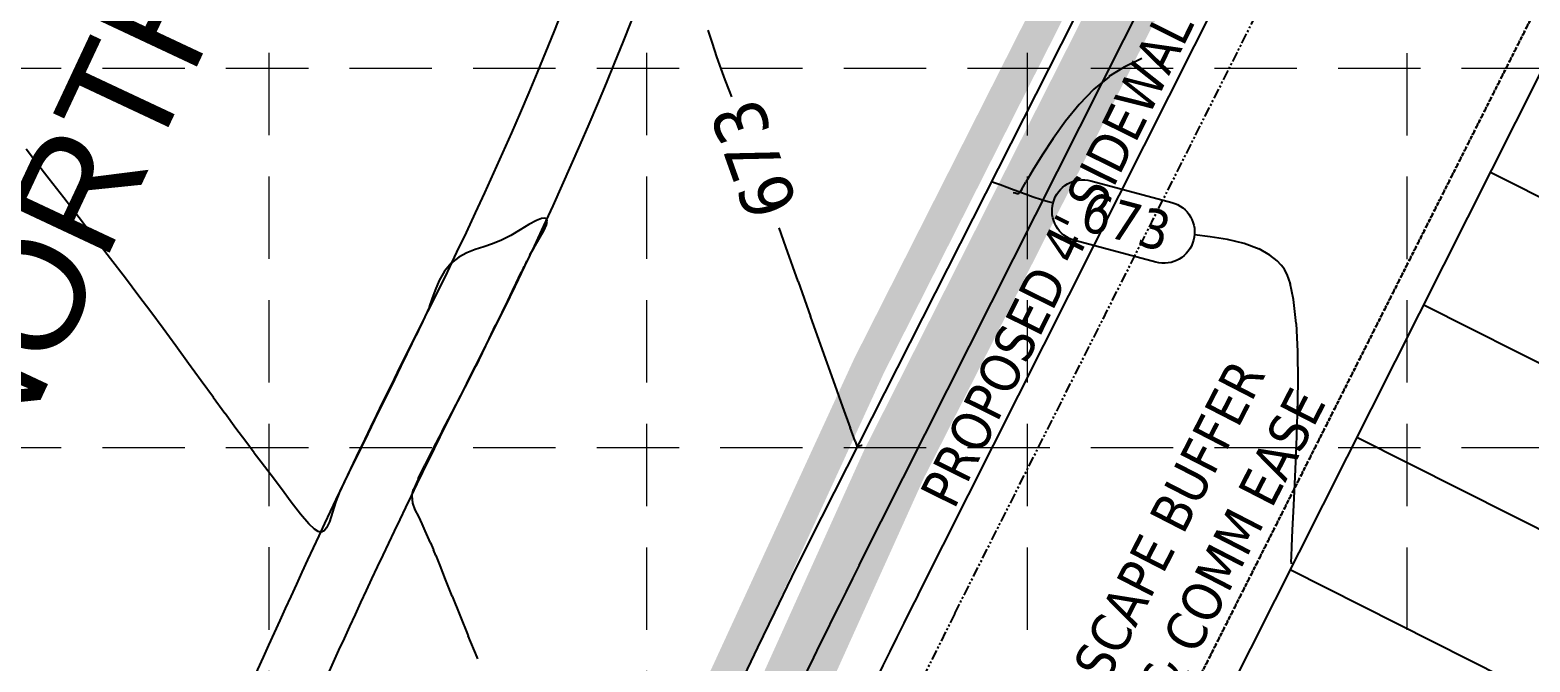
# Model space of a CAD drawing. Header units: inches. Extents: x 6967 to 7890, y 13663 to 15138.
# Drawn here: x 7092.2 to 7183.2, y 14272.5 to 14310.8 of the extents above; entities that cross this region are included whole.
import ezdxf
from ezdxf.enums import TextEntityAlignment as Align

# ---------------------------------------------------------------- set-up
doc = ezdxf.new("R2010")
doc.units = ezdxf.units.IN
doc.header["$MEASUREMENT"] = 0
for name, pattern in [('DASHED', [0.75, 0.5, -0.25]), ('DASHED2', [0.375, 0.25, -0.125]), ('HIDDEN', [0.375, 0.25, -0.125]), ('xGWI003pt$0$HIDDEN2', [0.1875, 0.125, -0.0625]), ('xGWI003pt$0$PHANTOM2', [1.25, 0.625, -0.125, 0.125, -0.125, 0.125, -0.125])]:
    doc.linetypes.add(name, pattern=pattern)
for name, color, linetype in [('C-SITE-LSCP-STBK-N', 2, 'HIDDEN'), ('C-SITE-STBK-LSCP-N', 7, 'DASHED2'), ('EC', 35, 'Continuous'), ('GRID', 254, 'HIDDEN'), ('LIMITS OF DISTURBANCE', 1, 'HIDDEN'), ('PC', 35, 'Continuous'), ('SILT FENCE', 200, 'Continuous'), ('V-ESMT-ACCS-TXT-N', 7, 'Continuous'), ('V-ROAD-BACK-P', 2, 'Continuous'), ('XGWI003AR$0$C-PKNG-CURB-FACE-N', 4, 'Continuous'), ('XGWI003AR$0$C-PKNG-STRP-N', 6, 'Continuous'), ('XGWI003AR$0$C-SITE-WALK-N', 2, 'Continuous'), ('xGWI003pt$0$C-ANNO-ROAD-E', 6, 'Continuous'), ('xGWI003pt$0$C-BNDY-E', 3, 'xGWI003pt$0$PHANTOM2'), ('xGWI003pt$0$C-ESMT-ELEC', 14, 'xGWI003pt$0$HIDDEN2')]:
    doc.layers.add(name, color=color, linetype=linetype)
doc.styles.add('L100', font='TAHOMA.TTF', dxfattribs={"height": 4})
doc.styles.add('L50', font='TAHOMA.TTF', dxfattribs={"height": 2})
doc.styles.add('L80', font='TAHOMA.TTF', dxfattribs={"height": 3.2})
doc.styles.get("Standard").update_dxf_attribs({"font": 'ARIAL.TTF'})

msp = doc.modelspace()

# ---------------------------------------------------------------- linework, layer by layer
at = {"layer": 'C-SITE-LSCP-STBK-N', "color": 253}
msp.add_line((7195.907, 14336.538), (7161.729, 14268.667), dxfattribs=at)
at = {"layer": 'EC', "color": 35, "extrusion": (0.952431, 0.304755, 0), "elevation": 11155.319}
msp.add_lwpolyline([(11455.287, 673), (11456.131, 673)], dxfattribs=at)
at = {"layer": 'EC', "color": 35, "extrusion": (0.948054, 0.31811, 0), "elevation": 11315.205}
msp.add_lwpolyline([(11296.514, 673), (11297.384, 673)], dxfattribs=at)
at = {"layer": 'EC', "color": 35}
for points, elevation in [([(7134.146, 14308.455), (7133.886, 14309.185)], 673), ([(7159.677, 14309.081), (7158.61, 14308.552)], 673), ([(7155.054, 14305.277), (7154.295, 14304.229)], 673), ([(7094.243, 14300.627), (7093.371, 14301.755)], 674), ([(7095.178, 14299.416), (7094.243, 14300.627)], 674), ([(7152.113, 14300.881), (7152, 14300.906)], 673), ([(7152.221, 14300.893), (7152.187, 14300.883)], 673), ([(7096.14, 14298.168), (7095.178, 14299.416)], 674), ([(7122.949, 14299.259), (7122.482, 14299.004)], 674), ([(7123.505, 14299.384), (7123.421, 14299.406)], 674), ([(7123.566, 14299.322), (7123.537, 14299.361)], 674), ([(7123.547, 14299), (7123.588, 14299.217)], 674), ([(7123.588, 14299.217), (7123.566, 14299.322)], 674), ([(7122.482, 14299.004), (7121.947, 14298.682)], 674), ([(7123.09, 14298.099), (7123.387, 14298.629)], 674), ([(7097.09, 14296.93), (7096.14, 14298.168)], 674), ([(7120.278, 14297.835), (7119.741, 14297.659)], 674), ([(7120.822, 14298.055), (7120.278, 14297.835)], 674), ([(7122.775, 14297.58), (7123.09, 14298.099)], 674), ([(7138.828, 14295.548), (7138.081, 14297.649)], 673), ([(7118.22, 14297.03), (7117.761, 14296.662)], 674), ([(7122.203, 14296.454), (7122.362, 14296.78)], 674), ([(7098.809, 14294.668), (7097.992, 14295.747)], 674), ([(7117.041, 14295.612), (7116.788, 14295.028)], 674), ([(7117.361, 14296.175), (7117.041, 14295.612)], 674), ([(7121.711, 14295.448), (7121.858, 14295.752)], 674), ([(7121.484, 14294.98), (7121.711, 14295.448)], 674), ([(7100.273, 14292.699), (7099.524, 14293.711)], 674), ([(7116.315, 14293.705), (7116.167, 14293.403)], 674), ([(7116.437, 14294.02), (7116.315, 14293.705)], 674), ([(7120.849, 14293.671), (7121.192, 14294.377)], 674), ([(7116.04, 14293.143), (7115.913, 14292.883)], 674), ([(7120.471, 14292.891), (7120.849, 14293.671)], 674), ([(7119.663, 14291.233), (7120.07, 14292.068)], 674), ([(7118.857, 14289.607), (7119.263, 14290.416)], 674), ([(7113.911, 14288.782), (7113.515, 14287.97)], 674), ([(7117.802, 14287.579), (7118.357, 14288.641)], 674), ([(7104.694, 14286.643), (7104.035, 14287.542)], 674), ([(7105.29, 14285.838), (7104.694, 14286.643)], 674), ([(7113.118, 14287.157), (7112.707, 14286.318)], 674), ([(7112.299, 14285.485), (7111.909, 14284.689)], 674), ([(7112.707, 14286.318), (7112.299, 14285.485)], 674), ([(7142.413, 14285.558), (7142.295, 14285.859)], 673), ([(7142.531, 14285.554), (7142.413, 14285.558)], 673), ([(7142.632, 14285.582), (7142.531, 14285.554)], 673), ([(7142.685, 14285.598), (7142.632, 14285.582)], 673), ([(7106.236, 14284.596), (7105.809, 14285.148)], 674), ([(7107.457, 14282.975), (7106.842, 14283.806)], 674), ([(7111.553, 14283.961), (7111.247, 14283.331)], 674), ([(7111.247, 14283.331), (7111.007, 14282.832)], 674), ([(7110.763, 14282.201), (7110.566, 14281.552)], 674), ([(7110.377, 14280.969), (7110.203, 14280.609)], 674), ([(7110.566, 14281.552), (7110.377, 14280.969)], 674), ([(7115.792, 14281.295), (7115.582, 14281.694)], 674), ([(7116.004, 14280.852), (7115.792, 14281.295)], 674), ([(7109.465, 14280.521), (7109.122, 14280.847)], 674), ([(7109.801, 14280.344), (7109.68, 14280.38)], 674), ([(7110.045, 14280.428), (7109.921, 14280.36)], 674), ([(7116.184, 14280.424), (7116.004, 14280.852)], 674), ([(7116.349, 14280.06), (7116.184, 14280.424)], 674), ([(7116.517, 14279.696), (7116.349, 14280.06)], 674), ([(7117.089, 14278.317), (7116.844, 14278.93)], 674), ([(7117.424, 14277.479), (7117.089, 14278.317)], 674), ([(7117.832, 14276.459), (7117.424, 14277.479)], 674)]:
    msp.add_lwpolyline(points, dxfattribs=dict(at, elevation=elevation))
at = {"layer": 'EC', "color": 35, "extrusion": (0.936402, 0.350929, 0), "elevation": 11701.678}
msp.add_lwpolyline([(10894.172, 673), (10894.891, 673)], dxfattribs=at)
at = {"layer": 'EC', "color": 35, "extrusion": (-0.526239, 0.850337, 0), "elevation": 8399.954}
msp.add_lwpolyline([(-13616.943, 673), (-13615.859, 673)], dxfattribs=at)
at = {"layer": 'EC', "color": 35, "extrusion": (0.93275, 0.360525, 0), "elevation": 11812.915}
msp.add_lwpolyline([(10772.753, 673), (10773.454, 673)], dxfattribs=at)
at = {"layer": 'EC', "color": 35, "extrusion": (-0.637739, 0.770253, 0), "elevation": 6456.025}
msp.add_lwpolyline([(-14637.984, 673), (-14636.79, 673)], dxfattribs=at)
at = {"layer": 'EC', "color": 35, "extrusion": (0.931894, 0.36273, 0), "elevation": 11838.364}
msp.add_lwpolyline([(10744.378, 673), (10744.78, 673)], dxfattribs=at)
at = {"layer": 'EC', "color": 35, "extrusion": (0.72246, -0.691413, 0), "elevation": -4721.72}
msp.add_lwpolyline([(15284.674, 673), (15283.395, 673)], dxfattribs=at)
at = {"layer": 'EC', "color": 35, "extrusion": (0.775308, -0.631583, 0), "elevation": -3487.607}
msp.add_lwpolyline([(15611.323, 673), (15610.008, 673)], dxfattribs=at)
at = {"layer": 'EC', "color": 35, "extrusion": (0.834017, -0.551738, 0), "elevation": -1925.381}
msp.add_lwpolyline([(15877.273, 673), (15876.061, 673)], dxfattribs=at)
at = {"layer": 'EC', "color": 35, "extrusion": (0.790723, 0.612173, 0), "elevation": 14364.05}
msp.add_lwpolyline([(6967.622, 674), (6968.662, 674)], dxfattribs=at)
at = {"layer": 'EC', "color": 35, "extrusion": (0.850562, -0.525874, 0), "elevation": -1437.092}
msp.add_lwpolyline([(15927.686, 673), (15926.621, 673)], dxfattribs=at)
at = {"layer": 'EC', "color": 35, "extrusion": (0.790676, 0.612234, 0), "elevation": 14364.586}
msp.add_lwpolyline([(6965.254, 674), (6966.517, 674)], dxfattribs=at)
at = {"layer": 'EC', "color": 35, "extrusion": (0.861261, -0.508163, 0), "elevation": -1107.251}
msp.add_lwpolyline([(15952.946, 673), (15952.094, 673)], dxfattribs=at)
at = {"layer": 'EC', "color": 35, "extrusion": (0.82684, -0.562436, 0), "elevation": -2129.595}
msp.add_lwpolyline([(15847.319, 673), (15847.242, 673)], dxfattribs=at)
at = {"layer": 'EC', "color": 35, "extrusion": (0.858425, -0.512939, 0), "elevation": -1195.823}
msp.add_lwpolyline([(15945.214, 673), (15944.989, 673)], dxfattribs=at)
at = {"layer": 'EC', "color": 35, "extrusion": (0.865064, -0.501662, 0), "elevation": -987.078}
msp.add_lwpolyline([(15959.981, 673), (15959.497, 673)], dxfattribs=at)
at = {"layer": 'EC', "color": 35, "extrusion": (-0.271729, -0.962374, 0), "elevation": -15706.224}
msp.add_lwpolyline([(2996.921, 673), (2996.8, 673)], dxfattribs=at)
at = {"layer": 'EC', "color": 35, "extrusion": (0.023694, -0.999719, 0), "elevation": -14127.402}
msp.add_lwpolyline([(7489.029, 673), (7488.955, 673)], dxfattribs=at)
at = {"layer": 'EC', "color": 35, "extrusion": (0.688934, -0.724824, 0), "elevation": -5438.222}
msp.add_lwpolyline([(15036.489, 673), (15036.474, 673)], dxfattribs=at)
at = {"layer": 'EC', "color": 35, "extrusion": (0.37379, -0.927513, 0), "elevation": -10600.266}
msp.add_lwpolyline([(11951.876, 674), (11951.552, 674)], dxfattribs=at)
at = {"layer": 'EC', "color": 35, "extrusion": (0.142497, -0.989795, 0), "elevation": -13138.414}
msp.add_lwpolyline([(9088.355, 674), (9088.182, 674)], dxfattribs=at)
at = {"layer": 'EC', "color": 35, "extrusion": (-0.590899, -0.806746, 0), "elevation": -15745.237}
msp.add_lwpolyline([(-2702.591, 674), (-2702.631, 674)], dxfattribs=at)
at = {"layer": 'EC', "color": 35, "extrusion": (0.463848, -0.885915, 0), "elevation": -9363.879}
msp.add_lwpolyline([(12941.198, 674), (12940.566, 674)], dxfattribs=at)
at = {"layer": 'EC', "color": 35, "extrusion": (-0.50859, 0.861009, 0), "elevation": 8689.141}
msp.add_lwpolyline([(-13404.226, 674), (-13403.57, 674)], dxfattribs=at)
at = {"layer": 'EC', "color": 35, "extrusion": (0.918619, -0.395145, 0), "elevation": 893.647}
msp.add_lwpolyline([(15949.759, 674), (15950.163, 674)], dxfattribs=at)
at = {"layer": 'EC', "color": 35, "extrusion": (0.942262, 0.334876, 0), "elevation": 11513.886}
msp.add_lwpolyline([(11081.76, 673), (11082.996, 673)], dxfattribs=at)
at = {"layer": 'EC', "color": 35, "extrusion": (0.361958, -0.932194, 0), "elevation": -10751.184}
msp.add_lwpolyline([(11811.584, 674), (11811.038, 674)], dxfattribs=at)
at = {"layer": 'EC', "color": 35, "extrusion": (0.304604, -0.952479, 0), "elevation": -11449.521}
msp.add_lwpolyline([(11136.527, 674), (11135.975, 674)], dxfattribs=at)
at = {"layer": 'EC', "color": 35, "extrusion": (0.874349, -0.485297, 0), "elevation": -710.787}
msp.add_lwpolyline([(15957.261, 674), (15957.741, 674)], dxfattribs=at)
at = {"layer": 'EC', "color": 35, "extrusion": (0.794947, 0.60668, 0), "elevation": 14315.461}
msp.add_lwpolyline([(7058.148, 674), (7059.635, 674)], dxfattribs=at)
at = {"layer": 'EC', "color": 35, "extrusion": (0.773122, -0.634258, 0), "elevation": -3564.877}
msp.add_lwpolyline([(15567.553, 674), (15566.923, 674)], dxfattribs=at)
at = {"layer": 'EC', "color": 35, "extrusion": (0.476915, -0.878949, 0), "elevation": -9171.579}
msp.add_lwpolyline([(13075.578, 674), (13075.024, 674)], dxfattribs=at)
at = {"layer": 'EC', "color": 35, "extrusion": (0.896851, -0.442333, 0), "elevation": 63.76}
msp.add_lwpolyline([(15971.811, 674), (15972.173, 674)], dxfattribs=at)
at = {"layer": 'EC', "color": 35, "extrusion": (0.903137, -0.429352, 0), "elevation": 294.127}
msp.add_lwpolyline([(15969.955, 674), (15970.375, 674)], dxfattribs=at)
at = {"layer": 'EC', "color": 35, "extrusion": (0.898056, -0.43988, 0), "elevation": 107.407}
msp.add_lwpolyline([(15971.157, 674), (15971.577, 674)], dxfattribs=at)
at = {"layer": 'EC', "color": 35, "extrusion": (0.942176, 0.335119, 0), "elevation": 11516.744}
msp.add_lwpolyline([(11074.32, 673), (11076.559, 673)], dxfattribs=at)
at = {"layer": 'EC', "color": 35, "extrusion": (0.800921, 0.598769, 0), "elevation": 14244.799}
msp.add_lwpolyline([(7197.161, 674), (7198.355, 674)], dxfattribs=at)
at = {"layer": 'EC', "color": 35, "extrusion": (0.94105, -0.338268, 0), "elevation": 1861.703}
msp.add_lwpolyline([(15859.715, 674), (15859.132, 674)], dxfattribs=at)
at = {"layer": 'EC', "color": 35, "extrusion": (0.899916, -0.436064, 0), "elevation": 175.213}
msp.add_lwpolyline([(15969.029, 674), (15969.699, 674)], dxfattribs=at)
at = {"layer": 'EC', "color": 35, "extrusion": (0.948427, -0.316995, 0), "elevation": 2218.282}
msp.add_lwpolyline([(15813.198, 674), (15812.714, 674)], dxfattribs=at)
at = {"layer": 'EC', "color": 35, "extrusion": (0.898452, -0.439072, 0), "elevation": 117.699}
msp.add_lwpolyline([(15965.866, 674), (15965.53, 674)], dxfattribs=at)
at = {"layer": 'EC', "color": 35, "extrusion": (0.898274, -0.439437, 0), "elevation": 111.218}
msp.add_lwpolyline([(15966.491, 674), (15966.202, 674)], dxfattribs=at)
at = {"layer": 'EC', "color": 35, "extrusion": (0.899278, -0.437378, 0), "elevation": 151.876}
msp.add_lwpolyline([(15966.701, 674), (15967.616, 674)], dxfattribs=at)
at = {"layer": 'EC', "color": 35, "extrusion": (0.942048, 0.335478, 0), "elevation": 11520.955}
msp.add_lwpolyline([(11067.784, 673), (11069.939, 673)], dxfattribs=at)
at = {"layer": 'EC', "color": 35, "extrusion": (0.806383, 0.591394, 0), "elevation": 14178.154}
msp.add_lwpolyline([(7325.028, 674), (7326.327, 674)], dxfattribs=at)
at = {"layer": 'EC', "color": 35, "extrusion": (0.898669, -0.438627, 0), "elevation": 125.607}
msp.add_lwpolyline([(15965.136, 674), (15964.593, 674)], dxfattribs=at)
at = {"layer": 'EC', "color": 35, "extrusion": (0.898607, -0.438754, 0), "elevation": 123.357}
msp.add_lwpolyline([(15965.488, 674), (15965.154, 674)], dxfattribs=at)
at = {"layer": 'EC', "color": 35, "extrusion": (0.807798, 0.589459, 0), "elevation": 14160.556}
msp.add_lwpolyline([(7357.677, 674), (7358.99, 674)], dxfattribs=at)
at = {"layer": 'EC', "color": 35, "extrusion": (0.8987, -0.438565, 0), "elevation": 126.714}
msp.add_lwpolyline([(15963.877, 674), (15963.053, 674)], dxfattribs=at)
at = {"layer": 'EC', "color": 35, "extrusion": (0.898691, -0.438583, 0), "elevation": 126.392}
msp.add_lwpolyline([(15964.587, 674), (15963.88, 674)], dxfattribs=at)
at = {"layer": 'EC', "color": 35, "extrusion": (0.898342, -0.439296, 0), "elevation": 117.817}
msp.add_lwpolyline([(15965.15, 674), (15966.06, 674)], dxfattribs=at)
at = {"layer": 'EC', "color": 35, "extrusion": (0.941836, 0.336074, 0), "elevation": 11527.958}
msp.add_lwpolyline([(11058.513, 673), (11060.49, 673)], dxfattribs=at)
at = {"layer": 'EC', "color": 35, "extrusion": (0.808531, 0.588453, 0), "elevation": 14151.386}
msp.add_lwpolyline([(7373.996, 674), (7375.298, 674)], dxfattribs=at)
at = {"layer": 'EC', "color": 35, "extrusion": (0.898702, -0.43856, 0), "elevation": 126.805}
msp.add_lwpolyline([(15963.052, 674), (15962.156, 674)], dxfattribs=at)
at = {"layer": 'EC', "color": 35, "extrusion": (0.808612, 0.588342, 0), "elevation": 14150.373}
msp.add_lwpolyline([(7374.674, 674), (7375.939, 674)], dxfattribs=at)
at = {"layer": 'EC', "color": 35, "extrusion": (0.8987, -0.438564, 0), "elevation": 126.731}
msp.add_lwpolyline([(15962.156, 674), (15961.233, 674)], dxfattribs=at)
at = {"layer": 'EC', "color": 35, "extrusion": (0.888139, -0.459574, 0), "elevation": -244.601}
msp.add_lwpolyline([(15961.718, 674), (15962.806, 674)], dxfattribs=at)
at = {"layer": 'EC', "color": 35, "extrusion": (0.941476, 0.337081, 0), "elevation": 11539.779}
msp.add_lwpolyline([(11044.472, 673), (11046.176, 673)], dxfattribs=at)
at = {"layer": 'EC', "color": 35, "extrusion": (0.807986, 0.589202, 0), "elevation": 14158.206}
msp.add_lwpolyline([(7358.423, 674), (7359.626, 674)], dxfattribs=at)
at = {"layer": 'EC', "color": 35, "extrusion": (0.898415, -0.439147, 0), "elevation": 116.363}
msp.add_lwpolyline([(15960.408, 674), (15959.503, 674)], dxfattribs=at)
at = {"layer": 'EC', "color": 35, "extrusion": (0.886342, -0.463031, 0), "elevation": -306.791}
msp.add_lwpolyline([(15958.205, 674), (15959.445, 674)], dxfattribs=at)
at = {"layer": 'EC', "color": 35, "extrusion": (0.9408, 0.338962, 0), "elevation": 11561.829}
msp.add_lwpolyline([(11020.05, 673), (11021.388, 673)], dxfattribs=at)
at = {"layer": 'EC', "color": 35, "extrusion": (0.888411, -0.459049, 0), "elevation": -235.165}
msp.add_lwpolyline([(15958.212, 674), (15959.421, 674)], dxfattribs=at)
at = {"layer": 'EC', "color": 35, "extrusion": (0.939185, 0.343412, 0), "elevation": 11613.865}
msp.add_lwpolyline([(10964.318, 673), (10965.196, 673)], dxfattribs=at)
at = {"layer": 'EC', "color": 35, "extrusion": (0.799055, 0.601257, 0), "elevation": 14266.986}
msp.add_lwpolyline([(7142.206, 674), (7143.069, 674)], dxfattribs=at)
at = {"layer": 'EC', "color": 35, "extrusion": (0.222019, -0.975042, 0), "elevation": -12343.248}
msp.add_lwpolyline([(10136.119, 673), (10136.1, 673)], dxfattribs=at)
at = {"layer": 'EC', "color": 35, "extrusion": (0.793571, 0.608478, 0), "elevation": 14331.163}
msp.add_lwpolyline([(7010.856, 674), (7011.851, 674)], dxfattribs=at)
at = {"layer": 'EC', "color": 35, "extrusion": (0.898587, -0.438796, 0), "elevation": 122.609}
msp.add_lwpolyline([(15956.709, 674), (15955.898, 674)], dxfattribs=at)
at = {"layer": 'EC', "color": 35, "extrusion": (0.892885, -0.450285, 0), "elevation": -78.132}
msp.add_lwpolyline([(15958.644, 674), (15959.753, 674)], dxfattribs=at)
at = {"layer": 'EC', "color": 35, "extrusion": (0.901338, -0.433117, 0), "elevation": 227.249}
msp.add_lwpolyline([(15956.279, 674), (15957.217, 674)], dxfattribs=at)
at = {"layer": 'EC', "color": 35, "extrusion": (0.803777, 0.594931, 0), "elevation": 14210.191}
msp.add_lwpolyline([(7250.872, 674), (7251.882, 674)], dxfattribs=at)
at = {"layer": 'EC', "color": 35, "extrusion": (0.932379, -0.361482, 0), "elevation": 1467.166}
msp.add_lwpolyline([(15887.515, 674), (15886.838, 674)], dxfattribs=at)
at = {"layer": 'EC', "color": 35, "extrusion": (0.960671, -0.277689, 0), "elevation": 2869.426}
msp.add_lwpolyline([(15696.701, 674), (15697.091, 674)], dxfattribs=at)
at = {"layer": 'EC', "color": 35, "extrusion": (0.918359, -0.395748, 0), "elevation": 882.137}
msp.add_lwpolyline([(15932.799, 674), (15933.497, 674)], dxfattribs=at)
at = {"layer": 'EC', "color": 35, "extrusion": (0.791805, 0.610774, 0), "elevation": 14351.367}
msp.add_lwpolyline([(6966.356, 674), (6967.278, 674)], dxfattribs=at)
at = {"layer": 'EC', "color": 35, "extrusion": (0.995066, 0.099219, 0), "elevation": 8497.375}
msp.add_lwpolyline([(13505.638, 674), (13506.097, 674)], dxfattribs=at)
at = {"layer": 'EC', "color": 35, "extrusion": (0.933833, 0.35771, 0), "elevation": 11753.467}
msp.add_lwpolyline([(10791.399, 674), (10791.832, 674)], dxfattribs=at)
at = {"layer": 'EC', "color": 35, "extrusion": (0.759887, 0.650056, 0), "elevation": 14685.472}
msp.add_lwpolyline([(6230.499, 674), (6231.272, 674)], dxfattribs=at)
at = {"layer": 'EC', "color": 35, "extrusion": (0.546451, 0.837491, 0), "elevation": 15844.784}
msp.add_lwpolyline([(1849.229, 674), (1849.485, 674)], dxfattribs=at)
at = {"layer": 'EC', "color": 35, "extrusion": (0.007348, -0.999973, 0), "elevation": -14227.716}
msp.add_lwpolyline([(7214.593, 674), (7214.54, 674)], dxfattribs=at)
at = {"layer": 'EC', "color": 35, "extrusion": (0.227399, -0.973802, 0), "elevation": -12289.448}
msp.add_lwpolyline([(10170.995, 674), (10170.925, 674)], dxfattribs=at)
at = {"layer": 'EC', "color": 35, "extrusion": (0.753021, -0.657996, 0), "elevation": -4042.451}
msp.add_lwpolyline([(15432.088, 674), (15431.848, 674)], dxfattribs=at)
at = {"layer": 'EC', "color": 35, "extrusion": (0.914606, 0.404345, 0), "elevation": 12282.741}
msp.add_lwpolyline([(10182.305, 674), (10182.77, 674)], dxfattribs=at)
at = {"layer": 'EC', "color": 35, "extrusion": (0.925477, 0.378804, 0), "elevation": 11995.386}
msp.add_lwpolyline([(10518.936, 674), (10519.305, 674)], dxfattribs=at)
at = {"layer": 'EC', "color": 35, "extrusion": (0.92772, 0.373278, 0), "elevation": 11932.44}
msp.add_lwpolyline([(10586.375, 674), (10587.62, 674)], dxfattribs=at)
at = {"layer": 'EC', "color": 35, "extrusion": (0.926556, 0.376158, 0), "elevation": 11965.267}
msp.add_lwpolyline([(10547.915, 674), (10549.259, 674)], dxfattribs=at)
at = {"layer": 'EC', "color": 35, "extrusion": (0.924954, 0.38008, 0), "elevation": 12009.846}
msp.add_lwpolyline([(10495.736, 674), (10497.13, 674)], dxfattribs=at)
at = {"layer": 'EC', "color": 35, "extrusion": (0.922779, 0.385329, 0), "elevation": 12069.288}
msp.add_lwpolyline([(10427.216, 674), (10427.327, 674)], dxfattribs=at)
at = {"layer": 'GRID', "color": 252, "linetype": 'HIDDEN', "lineweight": 0, "ltscale": 20}
for p, q in [((7106.756, 13779.427), (7106.659, 15112.778)), ((7129.617, 13779.423), (7129.689, 15112.735)), ((7152.792, 13779.419), (7152.669, 15112.65)), ((7175.876, 13779.416), (7175.641, 15112.67)), ((6991.593, 14308.491), (7865.68, 14308.491)), ((6991.593, 14285.488), (7865.68, 14285.488))]:
    msp.add_line(p, q, dxfattribs=at)
at = {"layer": 'LIMITS OF DISTURBANCE', "linetype": 'DASHED', "ltscale": 25, "const_width": 2}
msp.add_lwpolyline([(7626.68, 14301.006), (7537.696, 14305.63), (7486.929, 14312.377), (7396.549, 14337.663), (7372.92, 14344.826), (7341.409, 14355.654), (7272.761, 14383.79), (7321.112, 14493.627), (7084.447, 14614.894), (7078.433, 14602.87), (7300.437, 14489.887), (7255.526, 14390.868), (7231.156, 14402.508, 0.426649), (7192.435, 14387.891), (7143.122, 14290.437, 0.055483), (7100.956, 14177.591), (7091.992, 14135.021), (7118.278, 14130.517), (7275.487, 14103.266), (7373.361, 14083.725), (7470.495, 14064.556), (7646.846, 14024.455)], format="xyb", dxfattribs=at)
at = {"layer": 'PC', "color": 25, "elevation": 673}
for points in [[(7150.726, 14301.543), (7150.568, 14301.601)], [(7151.499, 14301.265), (7151.092, 14301.411)], [(7151.778, 14301.16), (7151.499, 14301.265)], [(7152.596, 14300.853), (7152.152, 14301.018)], [(7153.084, 14300.68), (7152.596, 14300.853)], [(7163.833, 14298.269), (7162.882, 14298.38)], [(7168.266, 14296.399), (7168.147, 14296.544)], [(7168.35, 14296.278), (7168.266, 14296.399)], [(7168.503, 14295.984), (7168.35, 14296.278)], [(7169.165, 14289.457), (7169.146, 14291.309)], [(7169.069, 14285.584), (7169.134, 14287.524)], [(7168.777, 14279.478), (7168.82, 14280.477)]]:
    msp.add_lwpolyline(points, dxfattribs=at)
at = {"layer": 'PC', "color": 25, "extrusion": (-0.339847, -0.940481, 0), "elevation": -15880.479}
msp.add_lwpolyline([(1865.174, 673), (1864.785, 673)], dxfattribs=at)
at = {"layer": 'PC', "color": 25, "extrusion": (-0.355077, -0.934837, 0), "elevation": -15908.686}
msp.add_lwpolyline([(1608.136, 673), (1607.736, 673)], dxfattribs=at)
at = {"layer": 'PC', "color": 25, "linetype": 'Continuous', "elevation": 673}
for points in [[(7156.587, 14301.662), (7161.498, 14300.352)], [(7160.531, 14296.729), (7155.621, 14298.039)]]:
    msp.add_lwpolyline(points, dxfattribs=at)
at = {"layer": 'PC', "color": 25, "extrusion": (-0.312658, -0.949866, 0), "elevation": -15820.195}
msp.add_lwpolyline([(2323.779, 673), (2323.245, 673)], dxfattribs=at)
at = {"layer": 'PC', "color": 25, "extrusion": (-0.279194, -0.960235, 0), "elevation": -15729.088}
msp.add_lwpolyline([(2876.942, 673), (2876.514, 673)], dxfattribs=at)
at = {"layer": 'PC', "color": 25, "extrusion": (-0.261137, -0.965302, 0), "elevation": -15672.371}
msp.add_lwpolyline([(3171.698, 673), (3171.403, 673)], dxfattribs=at)
at = {"layer": 'PC', "color": 25, "extrusion": (-0.154726, -0.987957, 0), "elevation": -15234.515}
msp.add_lwpolyline([(4866.299, 673), (4865.241, 673)], dxfattribs=at)
at = {"layer": 'PC', "color": 25, "extrusion": (-0.230414, -0.973093, 0), "elevation": -15564.269}
msp.add_lwpolyline([(3678.643, 673), (3677.615, 673)], dxfattribs=at)
at = {"layer": 'PC', "color": 25, "extrusion": (0.348279, 0.937391, 0), "elevation": 15898.417}
msp.add_lwpolyline([(-1738.57, 673), (-1737.588, 673)], dxfattribs=at)
at = {"layer": 'PC', "color": 25, "extrusion": (0.492026, 0.870581, 0), "elevation": 15973.4}
msp.add_lwpolyline([(794.723, 673), (795.477, 673)], dxfattribs=at)
at = {"layer": 'PC', "color": 25, "extrusion": (-0.622965, -0.78225, 0), "elevation": -15649.021}
msp.add_lwpolyline([(-3299.328, 673), (-3299.883, 673)], dxfattribs=at)
at = {"layer": 'PC', "color": 25, "extrusion": (0.718858, 0.695157, 0), "elevation": 15091.221}
msp.add_lwpolyline([(5294.2, 673), (5294.571, 673)], dxfattribs=at)
at = {"layer": 'PC', "color": 25, "extrusion": (0.945132, 0.326687, 0), "elevation": 11445.502}
msp.add_lwpolyline([(11169.143, 673), (11169.739, 673)], dxfattribs=at)
at = {"layer": 'PC', "color": 25, "extrusion": (0.97876, 0.205009, 0), "elevation": 9947.121}
msp.add_lwpolyline([(12521.169, 673), (12522.143, 673)], dxfattribs=at)
at = {"layer": 'PC', "color": 25, "extrusion": (0.993738, 0.111734, 0), "elevation": 8721.179}
msp.add_lwpolyline([(13402.48, 673), (13403.952, 673)], dxfattribs=at)
at = {"layer": 'PC', "color": 25, "extrusion": (0.998767, 0.04965, 0), "elevation": 7869.869}
msp.add_lwpolyline([(13917.735, 673), (13919.432, 673)], dxfattribs=at)
at = {"layer": 'PC', "color": 25, "extrusion": (0.999876, -0.015764, 0), "elevation": 6943.019}
msp.add_lwpolyline([(14398.761, 673), (14400.695, 673)], dxfattribs=at)
at = {"layer": 'PC', "color": 25, "extrusion": (0.998989, -0.044945, 0), "elevation": 6519.76}
msp.add_lwpolyline([(14591.488, 673), (14593.362, 673)], dxfattribs=at)
at = {"layer": 'PC', "color": 25, "extrusion": (0.998701, -0.050962, 0), "elevation": 6431.749}
msp.add_lwpolyline([(14628.766, 673), (14630.496, 673)], dxfattribs=at)
at = {"layer": 'PC', "color": 25, "extrusion": (0.998705, -0.050876, 0), "elevation": 6433.01}
msp.add_lwpolyline([(14626.701, 673), (14628.211, 673)], dxfattribs=at)
at = {"layer": 'PC', "color": 25, "extrusion": (0.999627, -0.027313, 0), "elevation": 6776.094}
msp.add_lwpolyline([(14469.346, 673), (14469.948, 673)], dxfattribs=at)
at = {"layer": 'PC', "color": 25, "extrusion": (0.999988, -0.004935, 0), "elevation": 7098.203}
msp.add_lwpolyline([(14313.758, 673), (14314.081, 673)], dxfattribs=at)
at = {"layer": 'PC', "color": 25, "extrusion": (0.999846, 0.01753, 0), "elevation": 7417.965}
msp.add_lwpolyline([(14150.552, 673), (14150.688, 673)], dxfattribs=at)
at = {"layer": 'PC', "color": 25, "linetype": 'Continuous', "extrusion": (0, 0, -1)}
for centre, start, end in [((-7156.104, 14299.85, -673), 284.93828, 104.93828), ((-7161.014, 14298.54, -673), 104.93828, 284.93828)]:
    msp.add_arc(centre, 1.875, start, end, dxfattribs=at)
at = {"layer": 'SILT FENCE', "linetype": 'Continuous', "ltscale": 25, "const_width": 4}
msp.add_lwpolyline([(7117.596, 14220.546), (7125.359, 14241.766), (7144.64, 14284.476), (7191.6, 14377.338), (7241.137, 14390.542), (7283.264, 14368.127), (7378.578, 14333.281, 0.080719), (7711.3, 14276.134), (7748.413, 14279.865, -0.375451), (7785.086, 14252.517), (7783.081, 14036.211)], format="xyb", dxfattribs=at)
at = {"layer": 'V-ROAD-BACK-P', "color": 7}
for points in [[(7092.401, 14126.504), (7093.788, 14135.643, -0.07691), (7139.491, 14279.744), (7193.107, 14385.534)], [(7142.012, 14352.417, 0.02117), (7135.346, 14330.482, -0.044903), (7119.222, 14290.412, 0.026609), (7098.649, 14243.768), (7094.556, 14235.861, -0.997091), (7092.902, 14236.711), (7094.793, 14245.063, -0.023479), (7115.756, 14292.552, 0.045772), (7131.454, 14332.039, -0.020361), (7138.301, 14354.121)]]:
    msp.add_lwpolyline(points, format="xyb", dxfattribs=at)
at = {"layer": 'XGWI003AR$0$C-PKNG-CURB-FACE-N', "color": 7}
msp.add_line((7163.515, 14267.768), (7197.028, 14334.318), dxfattribs=at)
at = {"layer": 'XGWI003AR$0$C-PKNG-STRP-N', "color": 253}
for p, q in [((7196.913, 14294.069), (7180.836, 14302.165)), ((7192.865, 14286.031), (7176.788, 14294.127)), ((7188.817, 14277.992), (7172.741, 14286.088)), ((7184.769, 14269.954), (7168.693, 14278.05))]:
    msp.add_line(p, q, dxfattribs=at)
at = {"layer": 'XGWI003AR$0$C-SITE-WALK-N', "color": 7}
for p, q in [((7142.526, 14278.337), (7190.845, 14374.289)), ((7146.099, 14276.538), (7193.78, 14371.224))]:
    msp.add_line(p, q, dxfattribs=at)
for radius, end in [(466.5, 160.2785), (462.5, 160.85207)]:
    msp.add_arc((7559.18, 14068.524), radius, 153.27169, end, dxfattribs=at)
at = {"layer": 'xGWI003pt$0$C-BNDY-E', "color": 253}
msp.add_line((7148.331, 14275.414), (7195.614, 14369.308), dxfattribs=at)
msp.add_arc((7559.18, 14068.524), 460, 153.27169, 171.7172, dxfattribs=at)
at = {"layer": 'xGWI003pt$0$C-ESMT-ELEC'}
msp.add_line((7161.729, 14268.667), (7206.621, 14357.814), dxfattribs=at)

# ---------------------------------------------------------------- texts
at = {"layer": 'C-SITE-STBK-LSCP-N', "style": 'L100'}
for s, rotation, p in [("PROPOSED 4' SIDEWALK", 63.68174, (7148.29, 14281.657)), ("15' LANDSCAPE BUFFER ", 62.77756, (7151.573, 14259.497)), ('ELECTRIC & COMM EASE', 62.77756, (7154.916, 14257.142))]:
    msp.add_text(s, height=2.4, rotation=rotation, dxfattribs=at).set_placement(p)
at = {"layer": 'EC', "color": 35, "insert": (7135.819, 14299.04, 673), "char_height": 3.2, "width": 8.40081, "attachment_point": 1, "rotation": 109.59229, "style": 'L80'}
msp.add_mtext('\\fTahoma|b0|i0|c0|p34;\\W1.0000000000;\\T1.0000000000;\\o\\l673', dxfattribs=at)
at = {"layer": 'PC', "color": 25, "insert": (7156.426, 14301.058, 673), "char_height": 2.4, "width": 6.3006, "attachment_point": 1, "rotation": 345.06172, "style": 'L50'}
msp.add_mtext('\\fTahoma|b0|i0|c0|p34;\\W1.0000000000;\\T1.0000000000;\\o\\l673', dxfattribs=at)
at = {"layer": 'V-ESMT-ACCS-TXT-N', "style": 'L100'}
msp.add_text("24' FIRE LANE, ACCESS ", height=3, rotation=65.72605, dxfattribs=at).set_placement((7180.541, 14238.968))
at = {"layer": 'xGWI003pt$0$C-ANNO-ROAD-E', "color": 7}
msp.add_text('HORIZON NORTH PARKWAY', height=6.7, rotation=64.86781, dxfattribs=at).set_placement((7098.585, 14300.612), align=Align.CENTER)

doc.saveas('drawing.dxf')
